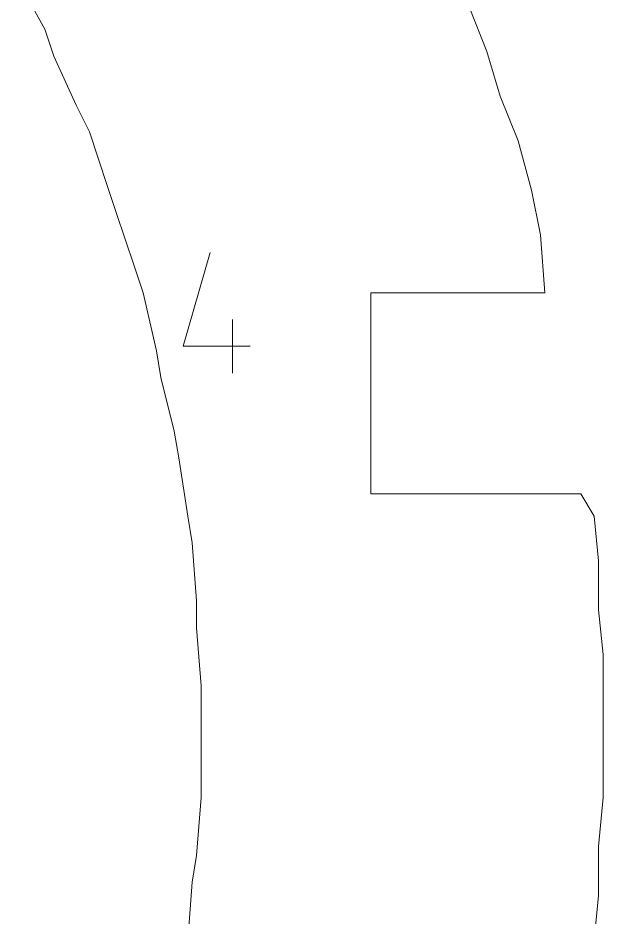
# Model space of a CAD drawing. Header units: centimetres. Extents: x -10.4 to 10.4, y -10.8 to 7.6.
# Drawn here: x -0.814 to -0.073, y -8.446 to -7.306 of the extents above; entities that cross this region are included whole.
import ezdxf
from ezdxf.lldxf.tags import DXFTag

# ---------------------------------------------------------------- set-up
doc = ezdxf.new("R2010")
doc.units = ezdxf.units.CM
doc.header["$MEASUREMENT"] = 0
doc.layers.add('layer 1', color=7, linetype='Continuous')
tags = doc.linetypes.add('New Line1519', pattern=[0.2, 0.1, -0.1]).pattern_tags.tags
tags[6:7] = [DXFTag(74, 4), DXFTag(75, 0), DXFTag(340, '0'), DXFTag(46, 1.0), DXFTag(50, 0.0), DXFTag(44, 0.0), DXFTag(45, 0.0)]
tags[4:5] = [DXFTag(74, 4), DXFTag(75, 0), DXFTag(340, '0'), DXFTag(46, 1.0), DXFTag(50, 0.0), DXFTag(44, 0.0), DXFTag(45, 0.0)]
tags = doc.linetypes.add('New Line1520', pattern=[0.2, 0.1, -0.1]).pattern_tags.tags
tags[6:7] = [DXFTag(74, 4), DXFTag(75, 0), DXFTag(340, '0'), DXFTag(46, 1.0), DXFTag(50, 0.0), DXFTag(44, 0.0), DXFTag(45, 0.0)]
tags[4:5] = [DXFTag(74, 4), DXFTag(75, 0), DXFTag(340, '0'), DXFTag(46, 1.0), DXFTag(50, 0.0), DXFTag(44, 0.0), DXFTag(45, 0.0)]
tags = doc.linetypes.add('New Line1521', pattern=[0.2, 0.1, -0.1]).pattern_tags.tags
tags[6:7] = [DXFTag(74, 4), DXFTag(75, 0), DXFTag(340, '0'), DXFTag(46, 1.0), DXFTag(50, 0.0), DXFTag(44, 0.0), DXFTag(45, 0.0)]
tags[4:5] = [DXFTag(74, 4), DXFTag(75, 0), DXFTag(340, '0'), DXFTag(46, 1.0), DXFTag(50, 0.0), DXFTag(44, 0.0), DXFTag(45, 0.0)]
tags = doc.linetypes.add('New Line1522', pattern=[0.2, 0.1, -0.1]).pattern_tags.tags
tags[6:7] = [DXFTag(74, 4), DXFTag(75, 0), DXFTag(340, '0'), DXFTag(46, 1.0), DXFTag(50, 0.0), DXFTag(44, 0.0), DXFTag(45, 0.0)]
tags[4:5] = [DXFTag(74, 4), DXFTag(75, 0), DXFTag(340, '0'), DXFTag(46, 1.0), DXFTag(50, 0.0), DXFTag(44, 0.0), DXFTag(45, 0.0)]
tags = doc.linetypes.add('New Line1523', pattern=[0.2, 0.1, -0.1]).pattern_tags.tags
tags[6:7] = [DXFTag(74, 4), DXFTag(75, 0), DXFTag(340, '0'), DXFTag(46, 1.0), DXFTag(50, 0.0), DXFTag(44, 0.0), DXFTag(45, 0.0)]
tags[4:5] = [DXFTag(74, 4), DXFTag(75, 0), DXFTag(340, '0'), DXFTag(46, 1.0), DXFTag(50, 0.0), DXFTag(44, 0.0), DXFTag(45, 0.0)]
tags = doc.linetypes.add('New Line1524', pattern=[0.2, 0.1, -0.1]).pattern_tags.tags
tags[6:7] = [DXFTag(74, 4), DXFTag(75, 0), DXFTag(340, '0'), DXFTag(46, 1.0), DXFTag(50, 0.0), DXFTag(44, 0.0), DXFTag(45, 0.0)]
tags[4:5] = [DXFTag(74, 4), DXFTag(75, 0), DXFTag(340, '0'), DXFTag(46, 1.0), DXFTag(50, 0.0), DXFTag(44, 0.0), DXFTag(45, 0.0)]
tags = doc.linetypes.add('New Line1525', pattern=[0.2, 0.1, -0.1]).pattern_tags.tags
tags[6:7] = [DXFTag(74, 4), DXFTag(75, 0), DXFTag(340, '0'), DXFTag(46, 1.0), DXFTag(50, 0.0), DXFTag(44, 0.0), DXFTag(45, 0.0)]
tags[4:5] = [DXFTag(74, 4), DXFTag(75, 0), DXFTag(340, '0'), DXFTag(46, 1.0), DXFTag(50, 0.0), DXFTag(44, 0.0), DXFTag(45, 0.0)]
tags = doc.linetypes.add('New Line1526', pattern=[0.2, 0.1, -0.1]).pattern_tags.tags
tags[6:7] = [DXFTag(74, 4), DXFTag(75, 0), DXFTag(340, '0'), DXFTag(46, 1.0), DXFTag(50, 0.0), DXFTag(44, 0.0), DXFTag(45, 0.0)]
tags[4:5] = [DXFTag(74, 4), DXFTag(75, 0), DXFTag(340, '0'), DXFTag(46, 1.0), DXFTag(50, 0.0), DXFTag(44, 0.0), DXFTag(45, 0.0)]
tags = doc.linetypes.add('New Line1527', pattern=[0.2, 0.1, -0.1]).pattern_tags.tags
tags[6:7] = [DXFTag(74, 4), DXFTag(75, 0), DXFTag(340, '0'), DXFTag(46, 1.0), DXFTag(50, 0.0), DXFTag(44, 0.0), DXFTag(45, 0.0)]
tags[4:5] = [DXFTag(74, 4), DXFTag(75, 0), DXFTag(340, '0'), DXFTag(46, 1.0), DXFTag(50, 0.0), DXFTag(44, 0.0), DXFTag(45, 0.0)]
tags = doc.linetypes.add('New Line1528', pattern=[0.2, 0.1, -0.1]).pattern_tags.tags
tags[6:7] = [DXFTag(74, 4), DXFTag(75, 0), DXFTag(340, '0'), DXFTag(46, 1.0), DXFTag(50, 0.0), DXFTag(44, 0.0), DXFTag(45, 0.0)]
tags[4:5] = [DXFTag(74, 4), DXFTag(75, 0), DXFTag(340, '0'), DXFTag(46, 1.0), DXFTag(50, 0.0), DXFTag(44, 0.0), DXFTag(45, 0.0)]
tags = doc.linetypes.add('New Line1529', pattern=[0.2, 0.1, -0.1]).pattern_tags.tags
tags[6:7] = [DXFTag(74, 4), DXFTag(75, 0), DXFTag(340, '0'), DXFTag(46, 1.0), DXFTag(50, 0.0), DXFTag(44, 0.0), DXFTag(45, 0.0)]
tags[4:5] = [DXFTag(74, 4), DXFTag(75, 0), DXFTag(340, '0'), DXFTag(46, 1.0), DXFTag(50, 0.0), DXFTag(44, 0.0), DXFTag(45, 0.0)]
tags = doc.linetypes.add('New Line1530', pattern=[0.2, 0.1, -0.1]).pattern_tags.tags
tags[6:7] = [DXFTag(74, 4), DXFTag(75, 0), DXFTag(340, '0'), DXFTag(46, 1.0), DXFTag(50, 0.0), DXFTag(44, 0.0), DXFTag(45, 0.0)]
tags[4:5] = [DXFTag(74, 4), DXFTag(75, 0), DXFTag(340, '0'), DXFTag(46, 1.0), DXFTag(50, 0.0), DXFTag(44, 0.0), DXFTag(45, 0.0)]
tags = doc.linetypes.add('New Line1531', pattern=[0.2, 0.1, -0.1]).pattern_tags.tags
tags[6:7] = [DXFTag(74, 4), DXFTag(75, 0), DXFTag(340, '0'), DXFTag(46, 1.0), DXFTag(50, 0.0), DXFTag(44, 0.0), DXFTag(45, 0.0)]
tags[4:5] = [DXFTag(74, 4), DXFTag(75, 0), DXFTag(340, '0'), DXFTag(46, 1.0), DXFTag(50, 0.0), DXFTag(44, 0.0), DXFTag(45, 0.0)]
tags = doc.linetypes.add('New Line1532', pattern=[0.2, 0.1, -0.1]).pattern_tags.tags
tags[6:7] = [DXFTag(74, 4), DXFTag(75, 0), DXFTag(340, '0'), DXFTag(46, 1.0), DXFTag(50, 0.0), DXFTag(44, 0.0), DXFTag(45, 0.0)]
tags[4:5] = [DXFTag(74, 4), DXFTag(75, 0), DXFTag(340, '0'), DXFTag(46, 1.0), DXFTag(50, 0.0), DXFTag(44, 0.0), DXFTag(45, 0.0)]
tags = doc.linetypes.add('New Line1533', pattern=[0.2, 0.1, -0.1]).pattern_tags.tags
tags[6:7] = [DXFTag(74, 4), DXFTag(75, 0), DXFTag(340, '0'), DXFTag(46, 1.0), DXFTag(50, 0.0), DXFTag(44, 0.0), DXFTag(45, 0.0)]
tags[4:5] = [DXFTag(74, 4), DXFTag(75, 0), DXFTag(340, '0'), DXFTag(46, 1.0), DXFTag(50, 0.0), DXFTag(44, 0.0), DXFTag(45, 0.0)]
tags = doc.linetypes.add('New Line1534', pattern=[0.2, 0.1, -0.1]).pattern_tags.tags
tags[6:7] = [DXFTag(74, 4), DXFTag(75, 0), DXFTag(340, '0'), DXFTag(46, 1.0), DXFTag(50, 0.0), DXFTag(44, 0.0), DXFTag(45, 0.0)]
tags[4:5] = [DXFTag(74, 4), DXFTag(75, 0), DXFTag(340, '0'), DXFTag(46, 1.0), DXFTag(50, 0.0), DXFTag(44, 0.0), DXFTag(45, 0.0)]
tags = doc.linetypes.add('New Line1535', pattern=[0.2, 0.1, -0.1]).pattern_tags.tags
tags[6:7] = [DXFTag(74, 4), DXFTag(75, 0), DXFTag(340, '0'), DXFTag(46, 1.0), DXFTag(50, 0.0), DXFTag(44, 0.0), DXFTag(45, 0.0)]
tags[4:5] = [DXFTag(74, 4), DXFTag(75, 0), DXFTag(340, '0'), DXFTag(46, 1.0), DXFTag(50, 0.0), DXFTag(44, 0.0), DXFTag(45, 0.0)]
tags = doc.linetypes.add('New Line1536', pattern=[0.2, 0.1, -0.1]).pattern_tags.tags
tags[6:7] = [DXFTag(74, 4), DXFTag(75, 0), DXFTag(340, '0'), DXFTag(46, 1.0), DXFTag(50, 0.0), DXFTag(44, 0.0), DXFTag(45, 0.0)]
tags[4:5] = [DXFTag(74, 4), DXFTag(75, 0), DXFTag(340, '0'), DXFTag(46, 1.0), DXFTag(50, 0.0), DXFTag(44, 0.0), DXFTag(45, 0.0)]
tags = doc.linetypes.add('New Line1537', pattern=[0.2, 0.1, -0.1]).pattern_tags.tags
tags[6:7] = [DXFTag(74, 4), DXFTag(75, 0), DXFTag(340, '0'), DXFTag(46, 1.0), DXFTag(50, 0.0), DXFTag(44, 0.0), DXFTag(45, 0.0)]
tags[4:5] = [DXFTag(74, 4), DXFTag(75, 0), DXFTag(340, '0'), DXFTag(46, 1.0), DXFTag(50, 0.0), DXFTag(44, 0.0), DXFTag(45, 0.0)]
tags = doc.linetypes.add('New Line1594', pattern=[0.2, 0.1, -0.1]).pattern_tags.tags
tags[6:7] = [DXFTag(74, 4), DXFTag(75, 0), DXFTag(340, '0'), DXFTag(46, 1.0), DXFTag(50, 0.0), DXFTag(44, 0.0), DXFTag(45, 0.0)]
tags[4:5] = [DXFTag(74, 4), DXFTag(75, 0), DXFTag(340, '0'), DXFTag(46, 1.0), DXFTag(50, 0.0), DXFTag(44, 0.0), DXFTag(45, 0.0)]
tags = doc.linetypes.add('New Line1595', pattern=[0.2, 0.1, -0.1]).pattern_tags.tags
tags[6:7] = [DXFTag(74, 4), DXFTag(75, 0), DXFTag(340, '0'), DXFTag(46, 1.0), DXFTag(50, 0.0), DXFTag(44, 0.0), DXFTag(45, 0.0)]
tags[4:5] = [DXFTag(74, 4), DXFTag(75, 0), DXFTag(340, '0'), DXFTag(46, 1.0), DXFTag(50, 0.0), DXFTag(44, 0.0), DXFTag(45, 0.0)]
tags = doc.linetypes.add('New Line1596', pattern=[0.2, 0.1, -0.1]).pattern_tags.tags
tags[6:7] = [DXFTag(74, 4), DXFTag(75, 0), DXFTag(340, '0'), DXFTag(46, 1.0), DXFTag(50, 0.0), DXFTag(44, 0.0), DXFTag(45, 0.0)]
tags[4:5] = [DXFTag(74, 4), DXFTag(75, 0), DXFTag(340, '0'), DXFTag(46, 1.0), DXFTag(50, 0.0), DXFTag(44, 0.0), DXFTag(45, 0.0)]
tags = doc.linetypes.add('New Line1597', pattern=[0.2, 0.1, -0.1]).pattern_tags.tags
tags[6:7] = [DXFTag(74, 4), DXFTag(75, 0), DXFTag(340, '0'), DXFTag(46, 1.0), DXFTag(50, 0.0), DXFTag(44, 0.0), DXFTag(45, 0.0)]
tags[4:5] = [DXFTag(74, 4), DXFTag(75, 0), DXFTag(340, '0'), DXFTag(46, 1.0), DXFTag(50, 0.0), DXFTag(44, 0.0), DXFTag(45, 0.0)]
tags = doc.linetypes.add('New Line1598', pattern=[0.2, 0.1, -0.1]).pattern_tags.tags
tags[6:7] = [DXFTag(74, 4), DXFTag(75, 0), DXFTag(340, '0'), DXFTag(46, 1.0), DXFTag(50, 0.0), DXFTag(44, 0.0), DXFTag(45, 0.0)]
tags[4:5] = [DXFTag(74, 4), DXFTag(75, 0), DXFTag(340, '0'), DXFTag(46, 1.0), DXFTag(50, 0.0), DXFTag(44, 0.0), DXFTag(45, 0.0)]
tags = doc.linetypes.add('New Line1599', pattern=[0.2, 0.1, -0.1]).pattern_tags.tags
tags[6:7] = [DXFTag(74, 4), DXFTag(75, 0), DXFTag(340, '0'), DXFTag(46, 1.0), DXFTag(50, 0.0), DXFTag(44, 0.0), DXFTag(45, 0.0)]
tags[4:5] = [DXFTag(74, 4), DXFTag(75, 0), DXFTag(340, '0'), DXFTag(46, 1.0), DXFTag(50, 0.0), DXFTag(44, 0.0), DXFTag(45, 0.0)]
tags = doc.linetypes.add('New Line1600', pattern=[0.2, 0.1, -0.1]).pattern_tags.tags
tags[6:7] = [DXFTag(74, 4), DXFTag(75, 0), DXFTag(340, '0'), DXFTag(46, 1.0), DXFTag(50, 0.0), DXFTag(44, 0.0), DXFTag(45, 0.0)]
tags[4:5] = [DXFTag(74, 4), DXFTag(75, 0), DXFTag(340, '0'), DXFTag(46, 1.0), DXFTag(50, 0.0), DXFTag(44, 0.0), DXFTag(45, 0.0)]
tags = doc.linetypes.add('New Line1601', pattern=[0.2, 0.1, -0.1]).pattern_tags.tags
tags[6:7] = [DXFTag(74, 4), DXFTag(75, 0), DXFTag(340, '0'), DXFTag(46, 1.0), DXFTag(50, 0.0), DXFTag(44, 0.0), DXFTag(45, 0.0)]
tags[4:5] = [DXFTag(74, 4), DXFTag(75, 0), DXFTag(340, '0'), DXFTag(46, 1.0), DXFTag(50, 0.0), DXFTag(44, 0.0), DXFTag(45, 0.0)]
tags = doc.linetypes.add('New Line1602', pattern=[0.2, 0.1, -0.1]).pattern_tags.tags
tags[6:7] = [DXFTag(74, 4), DXFTag(75, 0), DXFTag(340, '0'), DXFTag(46, 1.0), DXFTag(50, 0.0), DXFTag(44, 0.0), DXFTag(45, 0.0)]
tags[4:5] = [DXFTag(74, 4), DXFTag(75, 0), DXFTag(340, '0'), DXFTag(46, 1.0), DXFTag(50, 0.0), DXFTag(44, 0.0), DXFTag(45, 0.0)]
tags = doc.linetypes.add('New Line1603', pattern=[0.2, 0.1, -0.1]).pattern_tags.tags
tags[6:7] = [DXFTag(74, 4), DXFTag(75, 0), DXFTag(340, '0'), DXFTag(46, 1.0), DXFTag(50, 0.0), DXFTag(44, 0.0), DXFTag(45, 0.0)]
tags[4:5] = [DXFTag(74, 4), DXFTag(75, 0), DXFTag(340, '0'), DXFTag(46, 1.0), DXFTag(50, 0.0), DXFTag(44, 0.0), DXFTag(45, 0.0)]
tags = doc.linetypes.add('New Line1604', pattern=[0.2, 0.1, -0.1]).pattern_tags.tags
tags[6:7] = [DXFTag(74, 4), DXFTag(75, 0), DXFTag(340, '0'), DXFTag(46, 1.0), DXFTag(50, 0.0), DXFTag(44, 0.0), DXFTag(45, 0.0)]
tags[4:5] = [DXFTag(74, 4), DXFTag(75, 0), DXFTag(340, '0'), DXFTag(46, 1.0), DXFTag(50, 0.0), DXFTag(44, 0.0), DXFTag(45, 0.0)]
tags = doc.linetypes.add('New Line1605', pattern=[0.2, 0.1, -0.1]).pattern_tags.tags
tags[6:7] = [DXFTag(74, 4), DXFTag(75, 0), DXFTag(340, '0'), DXFTag(46, 1.0), DXFTag(50, 0.0), DXFTag(44, 0.0), DXFTag(45, 0.0)]
tags[4:5] = [DXFTag(74, 4), DXFTag(75, 0), DXFTag(340, '0'), DXFTag(46, 1.0), DXFTag(50, 0.0), DXFTag(44, 0.0), DXFTag(45, 0.0)]
tags = doc.linetypes.add('New Line1606', pattern=[0.2, 0.1, -0.1]).pattern_tags.tags
tags[6:7] = [DXFTag(74, 4), DXFTag(75, 0), DXFTag(340, '0'), DXFTag(46, 1.0), DXFTag(50, 0.0), DXFTag(44, 0.0), DXFTag(45, 0.0)]
tags[4:5] = [DXFTag(74, 4), DXFTag(75, 0), DXFTag(340, '0'), DXFTag(46, 1.0), DXFTag(50, 0.0), DXFTag(44, 0.0), DXFTag(45, 0.0)]
tags = doc.linetypes.add('New Line1607', pattern=[0.2, 0.1, -0.1]).pattern_tags.tags
tags[6:7] = [DXFTag(74, 4), DXFTag(75, 0), DXFTag(340, '0'), DXFTag(46, 1.0), DXFTag(50, 0.0), DXFTag(44, 0.0), DXFTag(45, 0.0)]
tags[4:5] = [DXFTag(74, 4), DXFTag(75, 0), DXFTag(340, '0'), DXFTag(46, 1.0), DXFTag(50, 0.0), DXFTag(44, 0.0), DXFTag(45, 0.0)]
tags = doc.linetypes.add('New Line1608', pattern=[0.2, 0.1, -0.1]).pattern_tags.tags
tags[6:7] = [DXFTag(74, 4), DXFTag(75, 0), DXFTag(340, '0'), DXFTag(46, 1.0), DXFTag(50, 0.0), DXFTag(44, 0.0), DXFTag(45, 0.0)]
tags[4:5] = [DXFTag(74, 4), DXFTag(75, 0), DXFTag(340, '0'), DXFTag(46, 1.0), DXFTag(50, 0.0), DXFTag(44, 0.0), DXFTag(45, 0.0)]
tags = doc.linetypes.add('New Line1609', pattern=[0.2, 0.1, -0.1]).pattern_tags.tags
tags[6:7] = [DXFTag(74, 4), DXFTag(75, 0), DXFTag(340, '0'), DXFTag(46, 1.0), DXFTag(50, 0.0), DXFTag(44, 0.0), DXFTag(45, 0.0)]
tags[4:5] = [DXFTag(74, 4), DXFTag(75, 0), DXFTag(340, '0'), DXFTag(46, 1.0), DXFTag(50, 0.0), DXFTag(44, 0.0), DXFTag(45, 0.0)]
tags = doc.linetypes.add('New Line1610', pattern=[0.2, 0.1, -0.1]).pattern_tags.tags
tags[6:7] = [DXFTag(74, 4), DXFTag(75, 0), DXFTag(340, '0'), DXFTag(46, 1.0), DXFTag(50, 0.0), DXFTag(44, 0.0), DXFTag(45, 0.0)]
tags[4:5] = [DXFTag(74, 4), DXFTag(75, 0), DXFTag(340, '0'), DXFTag(46, 1.0), DXFTag(50, 0.0), DXFTag(44, 0.0), DXFTag(45, 0.0)]
tags = doc.linetypes.add('New Line1611', pattern=[0.2, 0.1, -0.1]).pattern_tags.tags
tags[6:7] = [DXFTag(74, 4), DXFTag(75, 0), DXFTag(340, '0'), DXFTag(46, 1.0), DXFTag(50, 0.0), DXFTag(44, 0.0), DXFTag(45, 0.0)]
tags[4:5] = [DXFTag(74, 4), DXFTag(75, 0), DXFTag(340, '0'), DXFTag(46, 1.0), DXFTag(50, 0.0), DXFTag(44, 0.0), DXFTag(45, 0.0)]
tags = doc.linetypes.add('New Line1612', pattern=[0.2, 0.1, -0.1]).pattern_tags.tags
tags[6:7] = [DXFTag(74, 4), DXFTag(75, 0), DXFTag(340, '0'), DXFTag(46, 1.0), DXFTag(50, 0.0), DXFTag(44, 0.0), DXFTag(45, 0.0)]
tags[4:5] = [DXFTag(74, 4), DXFTag(75, 0), DXFTag(340, '0'), DXFTag(46, 1.0), DXFTag(50, 0.0), DXFTag(44, 0.0), DXFTag(45, 0.0)]
tags = doc.linetypes.add('New Line1613', pattern=[0.2, 0.1, -0.1]).pattern_tags.tags
tags[6:7] = [DXFTag(74, 4), DXFTag(75, 0), DXFTag(340, '0'), DXFTag(46, 1.0), DXFTag(50, 0.0), DXFTag(44, 0.0), DXFTag(45, 0.0)]
tags[4:5] = [DXFTag(74, 4), DXFTag(75, 0), DXFTag(340, '0'), DXFTag(46, 1.0), DXFTag(50, 0.0), DXFTag(44, 0.0), DXFTag(45, 0.0)]
tags = doc.linetypes.add('New Line1614', pattern=[0.2, 0.1, -0.1]).pattern_tags.tags
tags[6:7] = [DXFTag(74, 4), DXFTag(75, 0), DXFTag(340, '0'), DXFTag(46, 1.0), DXFTag(50, 0.0), DXFTag(44, 0.0), DXFTag(45, 0.0)]
tags[4:5] = [DXFTag(74, 4), DXFTag(75, 0), DXFTag(340, '0'), DXFTag(46, 1.0), DXFTag(50, 0.0), DXFTag(44, 0.0), DXFTag(45, 0.0)]
tags = doc.linetypes.add('New Line1615', pattern=[0.2, 0.1, -0.1]).pattern_tags.tags
tags[6:7] = [DXFTag(74, 4), DXFTag(75, 0), DXFTag(340, '0'), DXFTag(46, 1.0), DXFTag(50, 0.0), DXFTag(44, 0.0), DXFTag(45, 0.0)]
tags[4:5] = [DXFTag(74, 4), DXFTag(75, 0), DXFTag(340, '0'), DXFTag(46, 1.0), DXFTag(50, 0.0), DXFTag(44, 0.0), DXFTag(45, 0.0)]
tags = doc.linetypes.add('New Line1616', pattern=[0.2, 0.1, -0.1]).pattern_tags.tags
tags[6:7] = [DXFTag(74, 4), DXFTag(75, 0), DXFTag(340, '0'), DXFTag(46, 1.0), DXFTag(50, 0.0), DXFTag(44, 0.0), DXFTag(45, 0.0)]
tags[4:5] = [DXFTag(74, 4), DXFTag(75, 0), DXFTag(340, '0'), DXFTag(46, 1.0), DXFTag(50, 0.0), DXFTag(44, 0.0), DXFTag(45, 0.0)]

msp = doc.modelspace()

# ---------------------------------------------------------------- linework, layer by layer
at = {"layer": 'layer 1', "color": 5, "linetype": 'New Line1594', "lineweight": 9}
msp.add_open_spline([(-0.81384, -7.25828), (-0.81384, -7.25828), (-0.77985, -7.32055), (-0.77985, -7.32055)], degree=3, dxfattribs=at)
at = {"layer": 'layer 1', "color": 5, "linetype": 'New Line1537', "lineweight": 9}
msp.add_open_spline([(-0.21984, -7.34884), (-0.21984, -7.34884), (-0.24244, -7.29226), (-0.24244, -7.29226)], degree=3, dxfattribs=at)
at = {"layer": 'layer 1', "color": 5, "linetype": 'New Line1595', "lineweight": 9}
msp.add_open_spline([(-0.77985, -7.32055), (-0.77985, -7.32055), (-0.76863, -7.35454), (-0.76863, -7.35454)], degree=3, dxfattribs=at)
at = {"layer": 'layer 1', "color": 5, "linetype": 'New Line1536', "lineweight": 9}
msp.add_open_spline([(-0.20277, -7.40543), (-0.20277, -7.40543), (-0.21984, -7.34884), (-0.21984, -7.34884)], degree=3, dxfattribs=at)
at = {"layer": 'layer 1', "color": 5, "linetype": 'New Line1596', "lineweight": 9}
msp.add_open_spline([(-0.76863, -7.35454), (-0.76863, -7.35454), (-0.74033, -7.41665), (-0.74033, -7.41665)], degree=3, dxfattribs=at)
at = {"layer": 'layer 1', "color": 5, "linetype": 'New Line1535', "lineweight": 9}
msp.add_open_spline([(-0.18016, -7.46202), (-0.18016, -7.46202), (-0.20277, -7.40543), (-0.20277, -7.40543)], degree=3, dxfattribs=at)
at = {"layer": 'layer 1', "color": 5, "linetype": 'New Line1597', "lineweight": 9}
msp.add_open_spline([(-0.74033, -7.41665), (-0.74033, -7.41665), (-0.72327, -7.45064), (-0.72327, -7.45064)], degree=3, dxfattribs=at)
at = {"layer": 'layer 1', "color": 5, "linetype": 'New Line1598', "lineweight": 9}
msp.add_open_spline([(-0.72327, -7.45064), (-0.72327, -7.45064), (-0.70067, -7.5186), (-0.70067, -7.5186)], degree=3, dxfattribs=at)
at = {"layer": 'layer 1', "color": 5, "linetype": 'New Line1534', "lineweight": 9}
msp.add_open_spline([(-0.16324, -7.52429), (-0.16324, -7.52429), (-0.18016, -7.46202), (-0.18016, -7.46202)], degree=3, dxfattribs=at)
at = {"layer": 'layer 1', "color": 5, "linetype": 'New Line1599', "lineweight": 9}
msp.add_open_spline([(-0.70067, -7.5186), (-0.70067, -7.5186), (-0.68944, -7.55258), (-0.68944, -7.55258)], degree=3, dxfattribs=at)
at = {"layer": 'layer 1', "color": 5, "linetype": 'New Line1533', "lineweight": 9}
msp.add_open_spline([(-0.15187, -7.58087), (-0.15187, -7.58087), (-0.16324, -7.52429), (-0.16324, -7.52429)], degree=3, dxfattribs=at)
at = {"layer": 'layer 1', "color": 5, "linetype": 'New Line1600', "lineweight": 9}
msp.add_open_spline([(-0.68944, -7.55258), (-0.68944, -7.55258), (-0.66668, -7.6204), (-0.66668, -7.6204)], degree=3, dxfattribs=at)
at = {"layer": 'layer 1', "color": 5, "linetype": 'New Line1532', "lineweight": 9}
msp.add_open_spline([(-0.14618, -7.65437), (-0.14618, -7.65437), (-0.15187, -7.58087), (-0.15187, -7.58087)], degree=3, dxfattribs=at)
at = {"layer": 'layer 1', "color": 1, "lineweight": 20}
for points in [[(-0.60456, -7.72219), (-0.60456, -7.72219), (-0.57058, -7.60348), (-0.57058, -7.60348)], [(-0.54228, -7.75618), (-0.54228, -7.75618), (-0.54228, -7.68836), (-0.54228, -7.68836)], [(-0.51968, -7.72219), (-0.51968, -7.72219), (-0.60456, -7.72219), (-0.60456, -7.72219)]]:
    msp.add_open_spline(points, degree=3, dxfattribs=at)
at = {"layer": 'layer 1', "color": 5, "linetype": 'New Line1601', "lineweight": 9}
msp.add_open_spline([(-0.66668, -7.6204), (-0.66668, -7.6204), (-0.65545, -7.65437), (-0.65545, -7.65437)], degree=3, dxfattribs=at)
at = {"layer": 'layer 1', "color": 5, "linetype": 'New Line1602', "lineweight": 9}
msp.add_open_spline([(-0.65545, -7.65437), (-0.65545, -7.65437), (-0.63839, -7.72788), (-0.63839, -7.72788)], degree=3, dxfattribs=at)
at = {"layer": 'layer 1', "color": 5, "linetype": 'New Line1530', "lineweight": 9}
msp.add_open_spline([(-0.36683, -7.90902), (-0.36683, -7.90902), (-0.36683, -7.65437), (-0.36683, -7.65437)], degree=3, dxfattribs=at)
at = {"layer": 'layer 1', "color": 5, "linetype": 'New Line1531', "lineweight": 9}
msp.add_open_spline([(-0.36683, -7.65437), (-0.36683, -7.65437), (-0.14618, -7.65437), (-0.14618, -7.65437)], degree=3, dxfattribs=at)
at = {"layer": 'layer 1', "color": 5, "linetype": 'New Line1603', "lineweight": 9}
msp.add_open_spline([(-0.63839, -7.72788), (-0.63839, -7.72788), (-0.63285, -7.76186), (-0.63285, -7.76186)], degree=3, dxfattribs=at)
at = {"layer": 'layer 1', "color": 5, "linetype": 'New Line1604', "lineweight": 9}
msp.add_open_spline([(-0.63285, -7.76186), (-0.63285, -7.76186), (-0.61579, -7.82982), (-0.61579, -7.82982)], degree=3, dxfattribs=at)
at = {"layer": 'layer 1', "color": 5, "linetype": 'New Line1605', "lineweight": 9}
msp.add_open_spline([(-0.61579, -7.82982), (-0.61579, -7.82982), (-0.6101, -7.86365), (-0.6101, -7.86365)], degree=3, dxfattribs=at)
at = {"layer": 'layer 1', "color": 5, "linetype": 'New Line1606', "lineweight": 9}
msp.add_open_spline([(-0.6101, -7.86365), (-0.6101, -7.86365), (-0.59887, -7.9373), (-0.59887, -7.9373)], degree=3, dxfattribs=at)
at = {"layer": 'layer 1', "color": 5, "linetype": 'New Line1529', "lineweight": 9}
msp.add_open_spline([(-0.10097, -7.90902), (-0.10097, -7.90902), (-0.36683, -7.90902), (-0.36683, -7.90902)], degree=3, dxfattribs=at)
at = {"layer": 'layer 1', "color": 5, "linetype": 'New Line1528', "lineweight": 9}
msp.add_open_spline([(-0.08391, -7.9373), (-0.08391, -7.9373), (-0.10097, -7.90902), (-0.10097, -7.90902)], degree=3, dxfattribs=at)
at = {"layer": 'layer 1', "color": 5, "linetype": 'New Line1607', "lineweight": 9}
msp.add_open_spline([(-0.59887, -7.9373), (-0.59887, -7.9373), (-0.59318, -7.97114), (-0.59318, -7.97114)], degree=3, dxfattribs=at)
at = {"layer": 'layer 1', "color": 5, "linetype": 'New Line1527', "lineweight": 9}
msp.add_open_spline([(-0.07837, -7.9939), (-0.07837, -7.9939), (-0.08391, -7.9373), (-0.08391, -7.9373)], degree=3, dxfattribs=at)
at = {"layer": 'layer 1', "color": 5, "linetype": 'New Line1608', "lineweight": 9}
msp.add_open_spline([(-0.59318, -7.97114), (-0.59318, -7.97114), (-0.58749, -8.04479), (-0.58749, -8.04479)], degree=3, dxfattribs=at)
at = {"layer": 'layer 1', "color": 5, "linetype": 'New Line1526', "lineweight": 9}
msp.add_open_spline([(-0.07837, -8.05601), (-0.07837, -8.05601), (-0.07837, -7.9939), (-0.07837, -7.9939)], degree=3, dxfattribs=at)
at = {"layer": 'layer 1', "color": 5, "linetype": 'New Line1609', "lineweight": 9}
msp.add_open_spline([(-0.58749, -8.04479), (-0.58749, -8.04479), (-0.58749, -8.07877), (-0.58749, -8.07877)], degree=3, dxfattribs=at)
at = {"layer": 'layer 1', "color": 5, "linetype": 'New Line1525', "lineweight": 9}
msp.add_open_spline([(-0.07269, -8.11261), (-0.07269, -8.11261), (-0.07837, -8.05601), (-0.07837, -8.05601)], degree=3, dxfattribs=at)
at = {"layer": 'layer 1', "color": 5, "linetype": 'New Line1610', "lineweight": 9}
msp.add_open_spline([(-0.58749, -8.07877), (-0.58749, -8.07877), (-0.5818, -8.15227), (-0.5818, -8.15227)], degree=3, dxfattribs=at)
at = {"layer": 'layer 1', "color": 5, "linetype": 'New Line1524', "lineweight": 9}
msp.add_open_spline([(-0.07269, -8.17488), (-0.07269, -8.17488), (-0.07269, -8.11261), (-0.07269, -8.11261)], degree=3, dxfattribs=at)
at = {"layer": 'layer 1', "color": 5, "linetype": 'New Line1611', "lineweight": 9}
msp.add_open_spline([(-0.5818, -8.15227), (-0.5818, -8.15227), (-0.5818, -8.18625), (-0.5818, -8.18625)], degree=3, dxfattribs=at)
at = {"layer": 'layer 1', "color": 5, "linetype": 'New Line1523', "lineweight": 9}
msp.add_open_spline([(-0.07269, -8.23715), (-0.07269, -8.23715), (-0.07269, -8.17488), (-0.07269, -8.17488)], degree=3, dxfattribs=at)
at = {"layer": 'layer 1', "color": 5, "linetype": 'New Line1612', "lineweight": 9}
msp.add_open_spline([(-0.5818, -8.18625), (-0.5818, -8.18625), (-0.5818, -8.25976), (-0.5818, -8.25976)], degree=3, dxfattribs=at)
at = {"layer": 'layer 1', "color": 5, "linetype": 'New Line1522', "lineweight": 9}
msp.add_open_spline([(-0.07269, -8.29373), (-0.07269, -8.29373), (-0.07269, -8.23715), (-0.07269, -8.23715)], degree=3, dxfattribs=at)
at = {"layer": 'layer 1', "color": 5, "linetype": 'New Line1613', "lineweight": 9}
msp.add_open_spline([(-0.5818, -8.25976), (-0.5818, -8.25976), (-0.5818, -8.29373), (-0.5818, -8.29373)], degree=3, dxfattribs=at)
at = {"layer": 'layer 1', "color": 5, "linetype": 'New Line1614', "lineweight": 9}
msp.add_open_spline([(-0.5818, -8.29373), (-0.5818, -8.29373), (-0.58749, -8.36724), (-0.58749, -8.36724)], degree=3, dxfattribs=at)
at = {"layer": 'layer 1', "color": 5, "linetype": 'New Line1521', "lineweight": 9}
msp.add_open_spline([(-0.07837, -8.35602), (-0.07837, -8.35602), (-0.07269, -8.29373), (-0.07269, -8.29373)], degree=3, dxfattribs=at)
at = {"layer": 'layer 1', "color": 5, "linetype": 'New Line1520', "lineweight": 9}
msp.add_open_spline([(-0.07837, -8.41813), (-0.07837, -8.41813), (-0.07837, -8.35602), (-0.07837, -8.35602)], degree=3, dxfattribs=at)
at = {"layer": 'layer 1', "color": 5, "linetype": 'New Line1615', "lineweight": 9}
msp.add_open_spline([(-0.58749, -8.36724), (-0.58749, -8.36724), (-0.59318, -8.40122), (-0.59318, -8.40122)], degree=3, dxfattribs=at)
at = {"layer": 'layer 1', "color": 5, "linetype": 'New Line1616', "lineweight": 9}
msp.add_open_spline([(-0.59318, -8.40122), (-0.59318, -8.40122), (-0.59887, -8.47473), (-0.59887, -8.47473)], degree=3, dxfattribs=at)
at = {"layer": 'layer 1', "color": 5, "linetype": 'New Line1519', "lineweight": 9}
msp.add_open_spline([(-0.08391, -8.47473), (-0.08391, -8.47473), (-0.07837, -8.41813), (-0.07837, -8.41813)], degree=3, dxfattribs=at)

doc.saveas('drawing.dxf')
